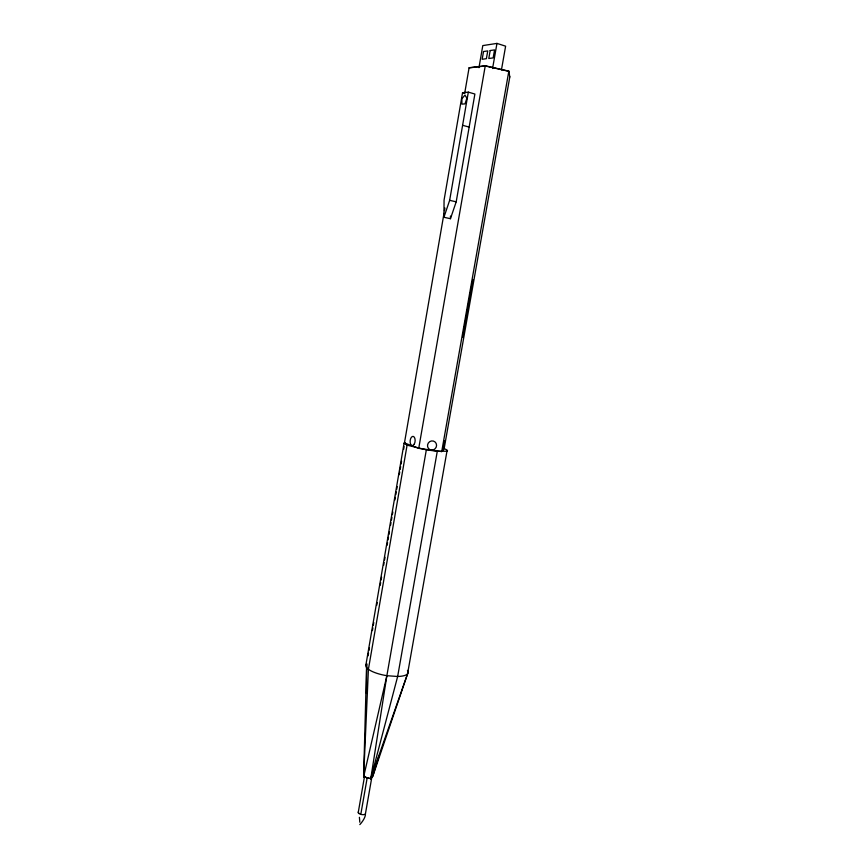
<?xml version="1.0" encoding="UTF-8"?>
<svg xmlns="http://www.w3.org/2000/svg" width="868" height="868" viewBox="0 0 868 868"><rect width="100%" height="100%" fill="white"/><g stroke="black" fill="none" stroke-linecap="round" stroke-linejoin="round"><path stroke-width="1.3" d="M366.415 693.467L366.665 663.857A21.505 6.651 9.9 0 0 386.868 675.695L397.652 676.487A21.505 6.651 9.9 0 0 407.45 670.389M443.917 217.271L444.069 200.096L462.546 92.702L468.329 92.138L474.883 94.037L456.199 201.832L450.449 218.703L443.917 217.271L449.657 200.334L468.329 92.138M450.449 218.703L450.47 216.067M366.665 663.857L363.627 776.838L370.755 778.737L372.828 776.122L407.548 673.894L446.966 451.219A22.026 2.702 9.9 0 0 444.134 448.669L509.831 76.807M407.548 673.894L370.755 778.737L386.868 675.695L426.34 449.819L437.288 451.284L446.966 451.219M365.808 665.452L404.076 443.266L404.77 442.669M444.134 448.669L441.714 451.588L418.734 448.344L404.455 442.94L444.004 213.365M444.47 210.696L444.926 208.027M464.695 93.245L469.089 67.737L485.266 65.784L508.843 71.165L509.798 76.948M368.043 655.861L368.509 653.192M368.965 650.533L369.421 647.864M372.405 630.548L372.871 627.879M373.327 625.21L373.782 622.551M376.766 605.224L377.233 602.566M380.217 585.238L380.672 582.58M381.128 579.911L381.594 577.253M383.656 565.252L384.112 562.594M384.578 559.925L385.034 557.267M387.095 545.267L387.562 542.609M388.018 539.939L388.473 537.27M388.94 534.612L389.396 531.943M390.546 525.281L391.001 522.623M391.457 519.954L391.924 517.285M392.379 514.626L392.835 511.957M394.907 499.968L395.363 497.299M395.819 494.641L396.285 491.972M396.741 489.313L397.197 486.644M399.269 474.655L399.725 471.986M400.181 469.328L400.647 466.659M401.103 463.989L401.559 461.331M403.631 449.342L404.087 446.673M404.076 443.266L407.081 445.165L368.412 669.271L363.627 776.838L386.868 675.695M478.962 67.671L482.792 45.592L496.963 43.4L505.621 46.178L501.454 69.863M418.734 448.344L485.266 65.784M358.712 813.294A9.624 1.367 86.3 0 0 358.332 811.981L364.451 776.827M371.797 777.424L365.406 813.924A3.743 1.606 9.9 0 1 360.806 814.368L367.186 777.793M492.568 68.529L496.963 43.4M373.294 773.464L372.828 776.122L379.088 755.366M437.288 451.284L397.652 676.487L370.755 778.737M441.714 451.588L508.843 71.165M469.067 67.888L485.234 65.946L508.811 71.317M426.34 449.819L407.081 445.165M449.657 200.334L456.199 201.832M462.601 125.307L469.154 127.086M462.546 92.702L464.716 93.332M371.482 776.22A3.754 1.497 9.9 0 1 370.799 777.956M369.117 778.086A3.754 1.497 9.9 0 1 364.625 776.307M360.806 814.368A3.743 1.606 9.9 0 1 358.332 811.981M365.406 813.924A9.548 3.212 -52.2 0 1 359.829 824.6M359.385 817.298A9.624 1.367 86.3 0 1 359.775 822.202M404.455 442.94A21.125 2.593 9.9 0 1 404.814 442.767M442.984 448.973L443.038 449.939L444.622 440.955L442.984 448.973M483.519 51.527L482.174 59.274L486.395 58.688L487.751 50.908L483.519 51.527M490.17 50.539L488.792 58.503L493.165 57.896L494.565 49.899L490.17 50.539M472.821 279.756L462.687 337.175L472.821 279.756M466.908 98.268L464.988 103.878L461.906 104.138L461.906 98.724L464.988 95.089L466.908 98.268M414.318 444.015A4.633 2.485 -84.6 0 0 413.407 436.463A4.633 2.485 -84.6 0 0 410.173 442.506A4.633 2.485 -84.6 0 0 414.318 444.015M433.566 449.765A4.655 4.47 -55.8 0 0 434.966 441.877A4.655 4.47 -55.8 0 0 427.577 444.861A4.655 4.47 -55.8 0 0 433.566 449.765"/></g></svg>
